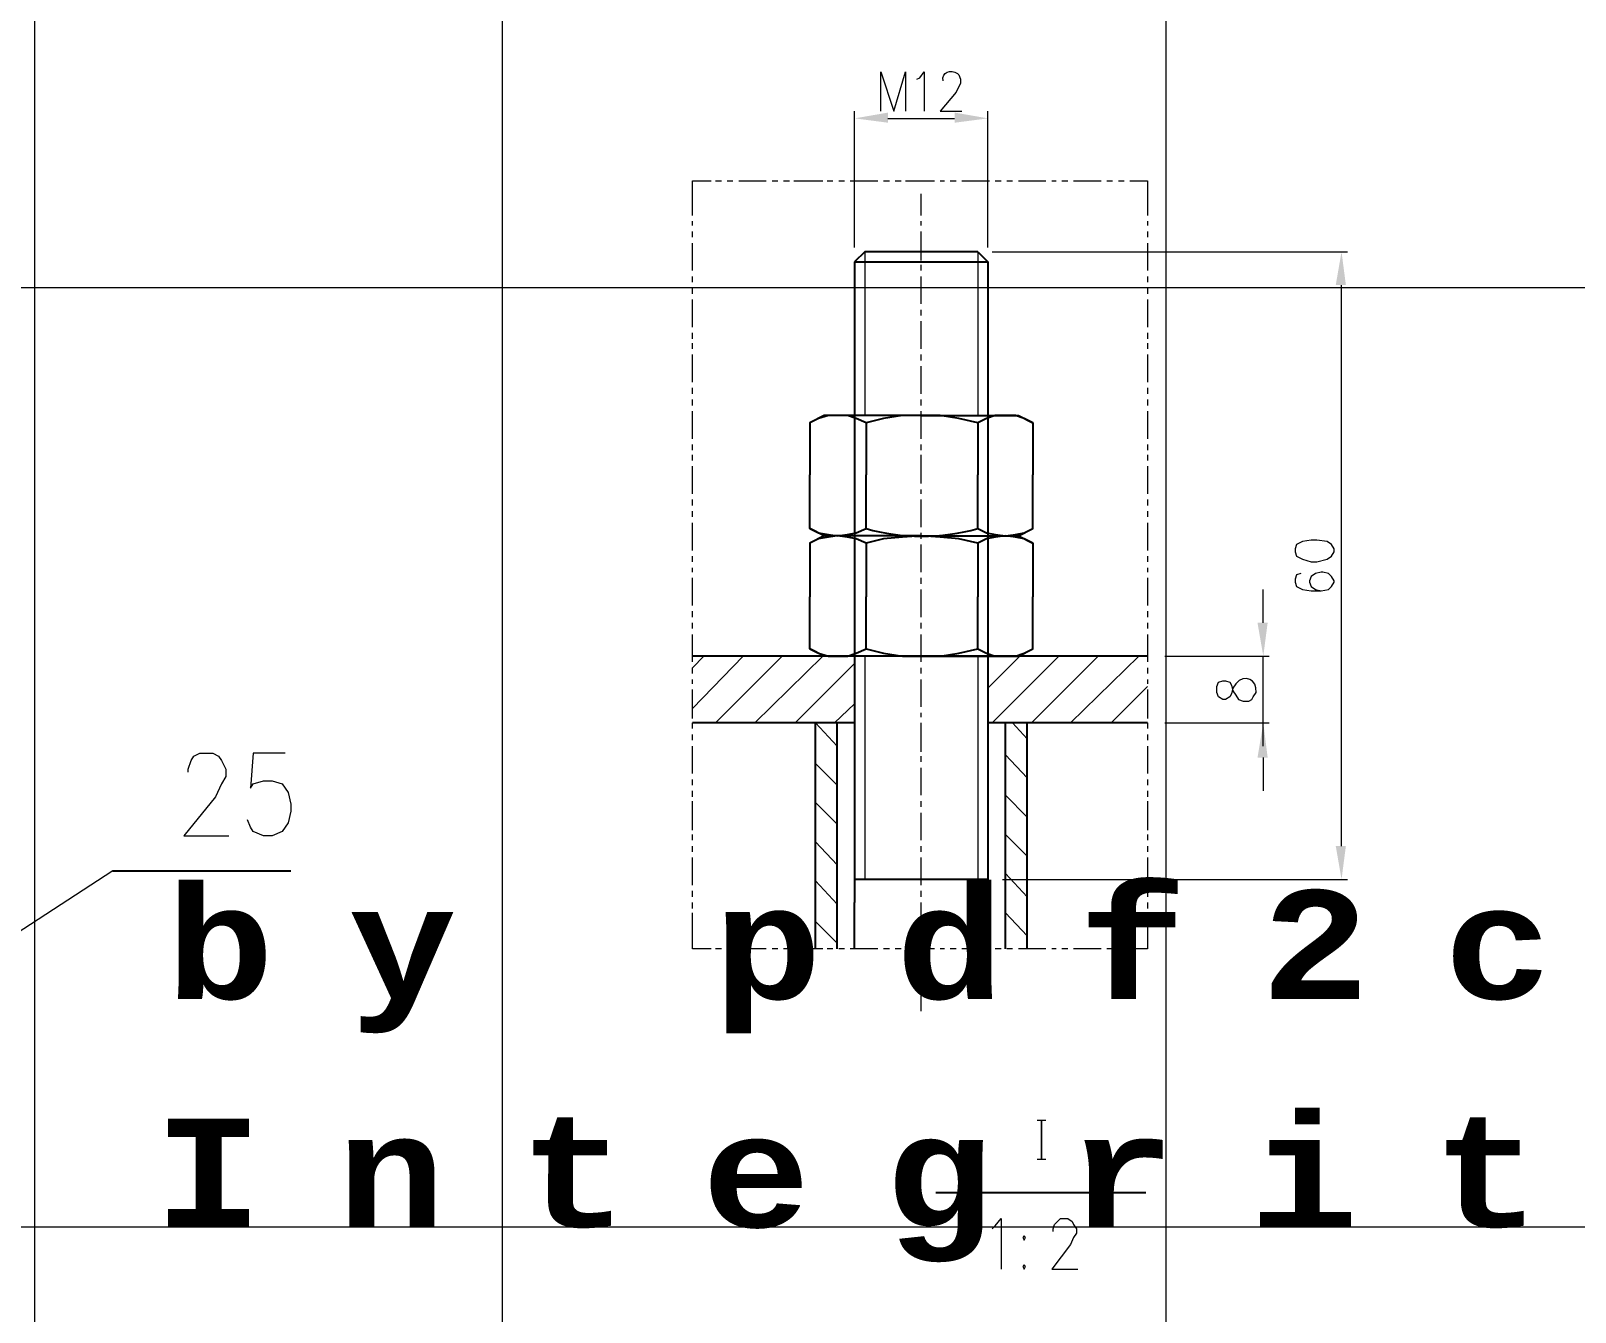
# Model space of a CAD drawing. Header units: millimetres. Extents: x 0 to 825, y 0 to 1167.
# Drawn here: x 353.8 to 545.6, y 573 to 732.1 of the extents above; entities that cross this region are included whole.
import ezdxf

# ---------------------------------------------------------------- set-up
doc = ezdxf.new("R2010")
doc.units = ezdxf.units.MM
doc.layers.add('1', color=7, linetype='Continuous')

msp = doc.modelspace()

# ---------------------------------------------------------------- hatches: boundary and pattern name
h = msp.add_hatch(color=0)
h.dxf.hatch_style = 2
h.paths.add_polyline_path([(460.221732, 721.941732), (460.221732, 720.681732), (456.081732, 721.221732)])
h = msp.add_hatch(color=0)
h.dxf.hatch_style = 2
h.paths.add_polyline_path([(468.501732, 721.941732), (468.501732, 720.681732), (472.641732, 721.221732)])
h = msp.add_hatch(color=0)
h.dxf.hatch_style = 2
h.paths.add_polyline_path([(515.841732, 700.521732), (517.101732, 700.521732), (516.561732, 704.661732)])
h = msp.add_hatch(color=0)
h.dxf.hatch_style = 2
h.paths.add_polyline_path([(506.121732, 658.581732), (507.381732, 658.581732), (506.841732, 654.441732)])
h = msp.add_hatch(color=0)
h.dxf.hatch_style = 2
h.paths.add_polyline_path([(506.121732, 641.841732), (507.381732, 641.841732), (506.841732, 646.161732)])
h = msp.add_hatch(color=0)
h.dxf.hatch_style = 2
h.paths.add_polyline_path([(515.841732, 630.861732), (517.101732, 630.861732), (516.561732, 626.721732)])

# ---------------------------------------------------------------- linework, layer by layer
at = {"layer": '1', "color": 30, "lineweight": 9}
for points in [[(412.341732, 0.141732), (412.341732, 1166.901732)], [(494.781732, 0.141732), (494.781732, 1166.901732)], [(824.541732, 700.197732), (0.141732, 700.197732)], [(824.541732, 583.521732), (0.141732, 583.521732)]]:
    msp.add_lwpolyline(points, dxfattribs=at)
at = {"layer": '1', "color": 0, "lineweight": 9}
for points in [[(354.201732, 1057.821732), (354.201732, 315.141732)], [(459.321732, 722.121732), (459.321732, 726.981732), (460.941732, 722.121732), (462.381732, 726.981732), (462.381732, 722.121732)], [(463.821732, 726.081732), (464.181732, 726.261732), (464.721732, 726.981732), (464.721732, 722.121732)], [(456.081732, 705.201732), (456.081732, 722.121732)], [(472.641732, 705.201732), (472.641732, 722.121732)], [(460.221732, 721.221732), (468.501732, 721.221732)], [(435.921732, 713.481732), (438.261732, 713.481732)], [(435.921732, 709.161732), (435.921732, 713.481732)], [(438.801732, 713.481732), (439.521732, 713.481732)], [(440.241732, 713.481732), (440.961732, 713.481732)], [(441.681732, 713.481732), (445.101732, 713.481732)], [(445.821732, 713.481732), (446.541732, 713.481732)], [(447.261732, 713.481732), (447.981732, 713.481732)], [(448.521732, 713.481732), (452.121732, 713.481732)], [(452.661732, 713.481732), (453.381732, 713.481732)], [(454.101732, 713.481732), (454.821732, 713.481732)], [(455.541732, 713.481732), (458.961732, 713.481732)], [(459.681732, 713.481732), (460.401732, 713.481732)], [(461.121732, 713.481732), (461.841732, 713.481732)], [(462.381732, 713.481732), (465.981732, 713.481732)], [(464.361732, 709.161732), (464.361732, 711.861732)], [(466.701732, 713.481732), (467.241732, 713.481732)], [(467.961732, 713.481732), (468.681732, 713.481732)], [(469.401732, 713.481732), (472.821732, 713.481732)], [(473.541732, 713.481732), (474.261732, 713.481732)], [(474.981732, 713.481732), (475.701732, 713.481732)], [(476.421732, 713.481732), (479.841732, 713.481732)], [(480.561732, 713.481732), (481.101732, 713.481732)], [(481.821732, 713.481732), (482.541732, 713.481732)], [(483.261732, 713.481732), (486.681732, 713.481732)], [(487.401732, 713.481732), (488.121732, 713.481732)], [(488.841732, 713.481732), (489.561732, 713.481732)], [(490.281732, 713.481732), (492.441732, 713.481732)], [(492.441732, 713.481732), (492.441732, 709.161732)], [(435.921732, 707.901732), (435.921732, 708.441732)], [(464.361732, 707.901732), (464.361732, 708.441732)], [(492.441732, 708.441732), (492.441732, 707.901732)], [(435.921732, 706.461732), (435.921732, 707.181732)], [(464.361732, 703.581732), (464.361732, 707.181732)], [(492.441732, 707.181732), (492.441732, 706.461732)], [(435.921732, 702.321732), (435.921732, 705.741732)], [(457.341732, 704.661732), (457.341732, 684.321732)], [(471.381732, 704.661732), (471.381732, 684.321732)], [(473.181732, 704.661732), (517.281732, 704.661732)], [(492.441732, 705.741732), (492.441732, 702.321732)], [(464.361732, 702.321732), (464.361732, 703.041732)], [(435.921732, 700.881732), (435.921732, 701.601732)], [(435.921732, 699.441732), (435.921732, 700.161732)], [(464.361732, 698.181732), (464.361732, 701.601732)], [(492.441732, 701.601732), (492.441732, 700.881732)], [(492.441732, 700.161732), (492.441732, 699.441732)], [(516.561732, 630.861732), (516.561732, 700.521732)], [(435.921732, 695.301732), (435.921732, 698.721732)], [(492.441732, 698.721732), (492.441732, 695.301732)], [(464.361732, 696.741732), (464.361732, 697.461732)], [(435.921732, 693.861732), (435.921732, 694.581732)], [(464.361732, 692.601732), (464.361732, 696.021732)], [(492.441732, 694.581732), (492.441732, 693.861732)], [(435.921732, 692.601732), (435.921732, 693.321732)], [(492.441732, 693.321732), (492.441732, 692.601732)], [(435.921732, 688.461732), (435.921732, 691.881732)], [(464.361732, 691.161732), (464.361732, 691.881732)], [(492.441732, 691.881732), (492.441732, 688.461732)], [(464.361732, 687.021732), (464.361732, 690.441732)], [(435.921732, 687.021732), (435.921732, 687.741732)], [(492.441732, 687.741732), (492.441732, 687.021732)], [(435.921732, 685.581732), (435.921732, 686.301732)], [(435.921732, 681.441732), (435.921732, 684.861732)], [(464.361732, 685.581732), (464.361732, 686.301732)], [(464.361732, 681.441732), (464.361732, 684.861732)], [(492.441732, 686.301732), (492.441732, 685.581732)], [(492.441732, 684.861732), (492.441732, 681.441732)], [(435.921732, 680.001732), (435.921732, 680.721732)], [(435.921732, 678.741732), (435.921732, 679.461732)], [(464.361732, 680.001732), (464.361732, 680.721732)], [(464.361732, 675.861732), (464.361732, 679.461732)], [(492.441732, 680.721732), (492.441732, 680.001732)], [(492.441732, 679.461732), (492.441732, 678.741732)], [(435.921732, 674.601732), (435.921732, 678.021732)], [(492.441732, 678.021732), (492.441732, 674.601732)], [(435.921732, 673.161732), (435.921732, 673.881732)], [(464.361732, 674.601732), (464.361732, 675.141732)], [(464.361732, 670.461732), (464.361732, 673.881732)], [(492.441732, 673.881732), (492.441732, 673.161732)], [(435.921732, 671.721732), (435.921732, 672.441732)], [(492.441732, 672.441732), (492.441732, 671.721732)], [(435.921732, 667.581732), (435.921732, 671.001732)], [(464.361732, 669.021732), (464.361732, 669.741732)], [(492.441732, 671.001732), (492.441732, 667.581732)], [(464.361732, 664.881732), (464.361732, 668.301732)], [(510.801732, 667.401732), (510.981732, 666.861732), (511.701732, 666.501732), (512.781732, 666.141732), (513.501732, 666.141732), (514.761732, 666.501732), (515.301732, 666.861732), (515.661732, 667.401732), (515.661732, 667.761732), (515.301732, 668.301732), (514.761732, 668.661732), (513.501732, 668.841732), (512.781732, 668.841732), (511.701732, 668.661732), (510.981732, 668.301732), (510.801732, 667.761732), (510.801732, 667.401732)], [(435.921732, 666.141732), (435.921732, 666.861732)], [(492.441732, 666.861732), (492.441732, 666.141732)], [(435.921732, 664.881732), (435.921732, 665.421732)], [(435.921732, 660.741732), (435.921732, 664.161732)], [(464.361732, 663.441732), (464.361732, 664.161732)], [(492.441732, 665.421732), (492.441732, 664.881732)], [(492.441732, 664.161732), (492.441732, 660.741732)], [(511.521732, 664.701732), (510.981732, 664.521732), (510.801732, 663.981732), (510.801732, 663.621732), (510.981732, 663.081732), (511.701732, 662.721732), (512.781732, 662.541732), (514.041732, 662.541732), (514.941732, 662.721732), (515.301732, 663.081732), (515.661732, 663.621732), (515.661732, 663.801732), (515.301732, 664.341732), (514.941732, 664.701732), (514.221732, 664.881732), (514.041732, 664.881732), (513.321732, 664.701732), (512.781732, 664.341732), (512.601732, 663.801732), (512.601732, 663.621732), (512.781732, 663.081732), (513.321732, 662.721732), (514.041732, 662.541732)], [(464.361732, 659.301732), (464.361732, 662.721732)], [(506.841732, 658.581732), (506.841732, 662.721732)], [(435.921732, 659.301732), (435.921732, 660.021732)], [(492.441732, 660.021732), (492.441732, 659.301732)], [(435.921732, 657.861732), (435.921732, 658.581732)], [(464.361732, 657.861732), (464.361732, 658.581732)], [(492.441732, 658.581732), (492.441732, 657.861732)], [(435.921732, 653.721732), (435.921732, 657.141732)], [(464.361732, 653.721732), (464.361732, 657.141732)], [(492.441732, 657.141732), (492.441732, 653.721732)], [(442.221732, 654.441732), (435.921732, 647.961732)], [(437.361732, 654.441732), (435.921732, 653.001732)], [(447.081732, 654.441732), (438.801732, 646.161732)], [(452.121732, 654.441732), (443.661732, 646.161732)], [(457.341732, 654.441732), (457.341732, 626.721732)], [(471.381732, 654.441732), (471.381732, 626.721732)], [(476.601732, 654.441732), (472.641732, 650.481732)], [(481.461732, 654.441732), (473.181732, 646.161732)], [(486.321732, 654.441732), (478.041732, 646.161732)], [(491.361732, 654.441732), (482.901732, 646.161732)], [(494.601732, 654.441732), (507.561732, 654.441732)], [(506.841732, 646.161732), (506.841732, 654.441732)], [(506.841732, 643.281732), (506.841732, 654.441732)], [(435.921732, 652.281732), (435.921732, 653.001732)], [(456.081732, 653.541732), (448.701732, 646.161732)], [(464.361732, 652.281732), (464.361732, 653.001732)], [(492.441732, 653.001732), (492.441732, 652.281732)], [(435.921732, 651.021732), (435.921732, 651.561732)], [(435.921732, 646.701732), (435.921732, 650.301732)], [(464.361732, 648.141732), (464.361732, 651.561732)], [(492.441732, 650.661732), (487.941732, 646.161732)], [(492.441732, 651.561732), (492.441732, 651.021732)], [(492.441732, 650.301732), (492.441732, 646.701732)], [(456.081732, 648.501732), (453.561732, 646.161732)], [(464.361732, 646.881732), (464.361732, 647.421732)], [(435.921732, 645.441732), (435.921732, 646.161732)], [(435.921732, 644.001732), (435.921732, 644.721732)], [(451.221732, 646.161732), (453.921732, 643.281732)], [(464.361732, 642.561732), (464.361732, 646.161732)], [(475.701732, 646.161732), (477.501732, 644.181732)], [(492.441732, 646.161732), (492.441732, 645.441732)], [(492.441732, 644.721732), (492.441732, 644.001732)], [(494.601732, 646.161732), (507.561732, 646.161732)], [(435.921732, 639.861732), (435.921732, 643.281732)], [(492.441732, 643.281732), (492.441732, 639.861732)], [(373.281732, 640.041732), (373.281732, 640.401732), (373.641732, 641.481732), (374.001732, 642.021732), (374.721732, 642.381732), (376.341732, 642.381732), (377.061732, 642.021732), (377.421732, 641.481732), (377.961732, 640.401732), (377.961732, 639.501732), (377.421732, 638.601732), (376.701732, 636.981732), (372.741732, 632.121732), (378.321732, 632.121732)], [(385.341732, 642.381732), (381.381732, 642.381732), (381.021732, 638.061732), (381.381732, 638.601732), (382.641732, 638.961732), (383.721732, 638.961732), (384.981732, 638.601732), (385.701732, 637.521732), (386.061732, 636.081732), (386.061732, 635.181732), (385.701732, 633.741732), (384.981732, 632.661732), (383.721732, 632.121732), (382.641732, 632.121732), (381.381732, 632.661732), (381.021732, 633.201732), (380.661732, 634.101732)], [(451.221732, 641.121732), (453.921732, 638.421732)], [(464.361732, 641.301732), (464.361732, 642.021732)], [(474.801732, 642.201732), (477.501732, 639.321732)], [(506.841732, 641.841732), (506.841732, 637.701732)], [(435.921732, 638.421732), (435.921732, 639.141732)], [(464.361732, 637.161732), (464.361732, 640.581732)], [(492.441732, 639.141732), (492.441732, 638.421732)], [(435.921732, 636.981732), (435.921732, 637.701732)], [(474.801732, 637.161732), (477.501732, 634.461732)], [(492.441732, 637.701732), (492.441732, 636.981732)], [(435.921732, 632.841732), (435.921732, 636.441732)], [(451.221732, 636.261732), (453.921732, 633.561732)], [(464.361732, 635.721732), (464.361732, 636.441732)], [(464.361732, 631.581732), (464.361732, 635.001732)], [(492.441732, 636.441732), (492.441732, 632.841732)], [(435.921732, 631.581732), (435.921732, 632.301732)], [(451.221732, 631.401732), (453.921732, 628.521732)], [(474.801732, 632.301732), (477.501732, 629.601732)], [(492.441732, 632.301732), (492.441732, 631.581732)], [(435.921732, 630.141732), (435.921732, 630.861732)], [(435.921732, 626.001732), (435.921732, 629.421732)], [(464.361732, 630.141732), (464.361732, 630.861732)], [(464.361732, 626.001732), (464.361732, 629.421732)], [(492.441732, 630.861732), (492.441732, 630.141732)], [(492.441732, 629.421732), (492.441732, 626.001732)], [(363.921732, 627.801732), (284.361732, 575.961732)], [(474.801732, 627.441732), (477.501732, 624.561732)], [(451.221732, 626.541732), (453.921732, 623.661732)], [(474.441732, 626.721732), (517.281732, 626.721732)], [(435.921732, 624.561732), (435.921732, 625.281732)], [(435.921732, 623.121732), (435.921732, 623.841732)], [(464.361732, 624.561732), (464.361732, 625.281732)], [(464.361732, 620.421732), (464.361732, 623.841732)], [(492.441732, 625.281732), (492.441732, 624.561732)], [(492.441732, 623.841732), (492.441732, 623.121732)], [(435.921732, 618.081732), (435.921732, 622.581732)], [(474.801732, 622.581732), (477.501732, 619.701732)], [(492.441732, 622.581732), (492.441732, 618.081732)], [(451.221732, 621.501732), (453.921732, 618.801732)], [(464.361732, 618.981732), (464.361732, 619.701732)], [(438.261732, 618.081732), (435.921732, 618.081732)], [(439.521732, 618.081732), (438.801732, 618.081732)], [(440.961732, 618.081732), (440.241732, 618.081732)], [(445.101732, 618.081732), (441.681732, 618.081732)], [(446.541732, 618.081732), (445.821732, 618.081732)], [(447.981732, 618.081732), (447.261732, 618.081732)], [(452.121732, 618.081732), (448.521732, 618.081732)], [(453.381732, 618.081732), (452.661732, 618.081732)], [(454.821732, 618.081732), (454.101732, 618.081732)], [(458.961732, 618.081732), (455.541732, 618.081732)], [(460.401732, 618.081732), (459.681732, 618.081732)], [(461.841732, 618.081732), (461.121732, 618.081732)], [(465.981732, 618.081732), (462.381732, 618.081732)], [(464.361732, 614.841732), (464.361732, 618.441732)], [(467.241732, 618.081732), (466.701732, 618.081732)], [(468.681732, 618.081732), (467.961732, 618.081732)], [(472.821732, 618.081732), (469.401732, 618.081732)], [(474.261732, 618.081732), (473.541732, 618.081732)], [(475.701732, 618.081732), (474.981732, 618.081732)], [(479.841732, 618.081732), (476.421732, 618.081732)], [(481.101732, 618.081732), (480.561732, 618.081732)], [(482.541732, 618.081732), (481.821732, 618.081732)], [(486.681732, 618.081732), (483.261732, 618.081732)], [(488.121732, 618.081732), (487.401732, 618.081732)], [(489.561732, 618.081732), (488.841732, 618.081732)], [(492.441732, 618.081732), (490.281732, 618.081732)], [(464.361732, 613.581732), (464.361732, 614.121732)], [(464.361732, 610.341732), (464.361732, 612.861732)], [(478.761732, 596.841732), (479.841732, 596.841732)], [(479.301732, 596.841732), (479.301732, 591.981732)], [(479.301732, 591.981732), (479.301732, 596.841732)], [(478.761732, 591.981732), (479.841732, 591.981732)], [(473.181732, 583.341732), (473.541732, 583.701732), (474.261732, 584.601732), (474.261732, 578.301732)], [(480.741732, 582.981732), (480.741732, 583.341732), (480.921732, 583.881732), (481.281732, 584.241732), (481.641732, 584.601732), (482.541732, 584.601732), (483.081732, 584.241732), (483.261732, 583.881732), (483.621732, 583.341732), (483.621732, 582.801732), (483.261732, 582.261732), (482.901732, 581.361732), (480.561732, 578.301732), (483.801732, 578.301732)], [(477.141732, 582.441732), (476.961732, 582.261732), (477.141732, 581.901732), (477.321732, 582.261732), (477.141732, 582.441732)], [(477.141732, 578.841732), (476.961732, 578.661732), (477.141732, 578.301732), (477.321732, 578.661732), (477.141732, 578.841732)]]:
    msp.add_lwpolyline(points, dxfattribs=at)
at = {"layer": '1', "color": 0, "lineweight": 25}
for points in [[(457.341732, 704.661732), (456.081732, 703.401732)], [(471.381732, 704.661732), (457.341732, 704.661732)], [(471.381732, 704.661732), (472.641732, 703.401732)], [(456.081732, 703.401732), (456.081732, 654.441732)], [(456.081732, 703.401732), (472.641732, 703.401732)], [(472.641732, 703.401732), (472.641732, 654.441732)], [(464.361732, 684.321732), (452.301732, 684.321732), (450.501732, 683.421732), (450.501732, 676.941732)], [(453.921732, 684.321732), (452.841732, 684.321732), (451.581732, 683.961732), (450.501732, 683.421732)], [(457.521732, 683.421732), (456.261732, 683.961732), (455.181732, 684.321732), (453.921732, 684.321732)], [(464.361732, 684.321732), (462.021732, 684.321732), (459.681732, 683.961732), (457.521732, 683.421732)], [(457.521732, 683.421732), (457.521732, 676.941732)], [(471.381732, 683.421732), (469.041732, 683.961732), (466.701732, 684.321732), (464.361732, 684.321732)], [(464.361732, 684.321732), (476.421732, 684.321732), (478.221732, 683.421732), (478.221732, 676.941732)], [(474.801732, 684.321732), (473.541732, 684.321732), (472.461732, 683.961732), (471.381732, 683.421732), (471.381732, 676.941732)], [(478.221732, 683.421732), (477.141732, 683.961732), (476.061732, 684.321732), (474.801732, 684.321732)], [(464.361732, 669.381732), (452.301732, 669.381732), (450.501732, 670.281732), (450.501732, 676.941732)], [(453.921732, 669.381732), (455.181732, 669.561732), (456.261732, 669.741732), (457.521732, 670.281732), (457.521732, 676.941732)], [(464.361732, 669.381732), (476.421732, 669.381732), (478.221732, 670.281732), (478.221732, 676.941732)], [(471.381732, 670.281732), (471.381732, 676.941732)], [(450.501732, 670.281732), (451.581732, 669.741732), (452.841732, 669.561732), (453.921732, 669.381732)], [(471.381732, 670.281732), (472.461732, 669.741732), (473.541732, 669.561732), (474.801732, 669.381732)], [(474.801732, 669.381732), (476.061732, 669.561732), (477.141732, 669.741732), (478.221732, 670.281732)], [(464.361732, 669.381732), (452.301732, 669.381732), (450.501732, 668.481732), (450.501732, 661.821732)], [(453.921732, 669.381732), (452.841732, 669.201732), (451.581732, 669.021732), (450.501732, 668.481732)], [(457.521732, 668.481732), (456.261732, 669.021732), (455.181732, 669.201732), (453.921732, 669.381732)], [(464.361732, 669.381732), (462.021732, 669.201732), (459.681732, 669.021732), (457.521732, 668.481732)], [(457.521732, 668.481732), (457.521732, 661.821732)], [(471.381732, 668.481732), (469.041732, 669.021732), (466.701732, 669.201732), (464.361732, 669.381732)], [(464.361732, 669.381732), (476.421732, 669.381732), (478.221732, 668.481732), (478.221732, 661.821732)], [(474.801732, 669.381732), (473.541732, 669.201732), (472.461732, 669.021732), (471.381732, 668.481732), (471.381732, 661.821732)], [(478.221732, 668.481732), (477.141732, 669.021732), (476.061732, 669.201732), (474.801732, 669.381732)], [(464.361732, 654.441732), (452.301732, 654.441732), (450.501732, 655.341732), (450.501732, 661.821732)], [(453.921732, 654.441732), (455.181732, 654.441732), (456.261732, 654.801732), (457.521732, 655.341732), (457.521732, 661.821732)], [(464.361732, 654.441732), (476.421732, 654.441732), (478.221732, 655.341732), (478.221732, 661.821732)], [(471.381732, 655.341732), (471.381732, 661.821732)], [(492.441732, 654.441732), (435.921732, 654.441732)], [(450.501732, 655.341732), (451.581732, 654.801732), (452.841732, 654.441732), (453.921732, 654.441732)], [(456.081732, 654.441732), (456.081732, 623.841732)], [(457.521732, 655.341732), (459.681732, 654.801732), (462.021732, 654.441732), (464.361732, 654.441732)], [(464.361732, 654.441732), (466.701732, 654.441732), (469.041732, 654.801732), (471.381732, 655.341732)], [(471.381732, 655.341732), (472.461732, 654.801732), (473.541732, 654.441732), (474.801732, 654.441732)], [(472.641732, 654.441732), (472.641732, 623.841732)], [(474.801732, 654.441732), (476.061732, 654.441732), (477.141732, 654.801732), (478.221732, 655.341732)], [(456.081732, 646.161732), (435.921732, 646.161732)], [(451.221732, 618.081732), (451.221732, 646.161732)], [(453.921732, 618.081732), (453.921732, 646.161732)], [(492.441732, 646.161732), (472.641732, 646.161732)], [(474.801732, 618.081732), (474.801732, 646.161732)], [(477.501732, 618.081732), (477.501732, 646.161732)], [(363.921732, 627.801732), (386.061732, 627.801732)], [(472.641732, 626.721732), (456.081732, 626.721732)], [(456.081732, 618.081732), (456.081732, 623.841732)], [(472.641732, 618.081732), (472.641732, 623.841732)], [(466.161732, 587.841732), (492.261732, 587.841732)]]:
    msp.add_lwpolyline(points, dxfattribs=at)
at = {"layer": '1', "color": 0, "lineweight": 9}
for points, knots in [([(467.061732, 725.901732), (466.881732, 726.981732), (467.961732, 727.341732), (468.861732, 726.801732), (468.861732, 726.801732), (469.041732, 726.621732), (469.041732, 726.621732), (469.041732, 726.621732), (469.221732, 726.081732), (469.221732, 726.081732), (469.221732, 726.081732), (469.221732, 725.541732), (469.221732, 725.541732), (469.221732, 725.541732), (469.041732, 725.181732), (469.041732, 725.181732), (469.041732, 725.181732), (468.681732, 724.461732), (468.681732, 724.461732), (468.681732, 724.461732), (466.701732, 722.121732), (466.701732, 722.121732), (466.701732, 722.121732), (469.401732, 722.121732), (469.401732, 722.121732)], [0, 0, 0, 0, 1, 1, 1, 2, 2, 2, 3, 3, 3, 4, 4, 4, 5, 5, 5, 6, 6, 6, 7, 7, 7, 8, 8, 8, 8]), ([(501.081732, 649.941732), (501.081732, 649.941732), (501.261732, 649.401732), (501.261732, 649.401732), (501.261732, 649.401732), (501.801732, 649.041732), (501.801732, 649.041732), (501.801732, 649.041732), (502.161732, 649.041732), (502.161732, 649.041732), (502.161732, 649.041732), (502.701732, 649.401732), (502.701732, 649.401732), (502.701732, 649.401732), (502.881732, 649.761732), (502.881732, 649.761732), (502.881732, 649.761732), (503.061732, 650.481732), (503.061732, 650.481732), (503.061732, 650.481732), (503.421732, 651.021732), (503.421732, 651.021732), (504.501732, 652.281732), (506.121732, 651.561732), (505.941732, 649.941732), (505.941732, 649.941732), (505.581732, 649.401732), (505.581732, 649.401732), (505.581732, 649.401732), (505.401732, 649.041732), (505.401732, 649.041732), (505.401732, 649.041732), (505.041732, 648.861732), (505.041732, 648.861732), (505.041732, 648.861732), (504.321732, 648.861732), (504.321732, 648.861732), (504.321732, 648.861732), (503.781732, 649.041732), (503.781732, 649.041732), (503.781732, 649.041732), (503.421732, 649.581732), (503.421732, 649.581732), (503.421732, 649.581732), (503.061732, 650.121732), (503.061732, 650.121732), (503.061732, 650.121732), (502.881732, 650.841732), (502.881732, 650.841732), (502.881732, 650.841732), (502.701732, 651.201732), (502.701732, 651.201732), (502.701732, 651.201732), (502.161732, 651.381732), (502.161732, 651.381732), (502.161732, 651.381732), (501.801732, 651.381732), (501.801732, 651.381732), (501.801732, 651.381732), (501.261732, 651.201732), (501.261732, 651.201732), (501.261732, 651.201732), (501.081732, 650.661732), (501.081732, 650.661732), (501.081732, 650.661732), (501.081732, 649.941732), (501.081732, 649.941732)], [0, 0, 0, 0, 1, 1, 1, 2, 2, 2, 3, 3, 3, 4, 4, 4, 5, 5, 5, 6, 6, 6, 7, 7, 7, 8, 8, 8, 9, 9, 9, 10, 10, 10, 11, 11, 11, 12, 12, 12, 13, 13, 13, 14, 14, 14, 15, 15, 15, 16, 16, 16, 17, 17, 17, 18, 18, 18, 19, 19, 19, 20, 20, 20, 21, 21, 21, 22, 22, 22, 22])]:
    msp.add_open_spline(points, degree=3, knots=knots, dxfattribs=at)
at = {"layer": '1', "color": 0, "lineweight": 25}
msp.add_open_spline([(457.521732, 670.281732), (461.841732, 669.021732), (466.881732, 669.021732), (471.381732, 670.281732)], degree=3, dxfattribs=at)

# ---------------------------------------------------------------- texts
at = {"color": 30, "char_height": 13.488, "attachment_point": 1}
for s, insert in [('{\\fCourier|b1|i0|c0|p13;b}', (370.472882, 625.356189)), ('{\\fCourier|b1|i0|c0|p13; }', (415.827213, 625.356189)), ('{\\fCourier|b1|i0|c0|p13;d}', (461.181543, 625.356189)), ('{\\fCourier|b1|i0|c0|p13;f}', (483.858709, 625.356189)), ('{\\fCourier|b1|i0|c0|p13;2}', (506.535874, 625.356189)), ('{\\fCourier|b1|i0|c0|p13;y}', (393.150047, 625.356189)), ('{\\fCourier|b1|i0|c0|p13;p}', (438.504378, 625.356189)), ('{\\fCourier|b1|i0|c0|p13;c}', (529.213039, 625.356189)), ('{\\fCourier|b1|i0|c0|p13;I}', (369.055559, 597.009732)), ('{\\fCourier|b1|i0|c0|p13;t}', (414.40989, 597.009732)), ('{\\fCourier|b1|i0|c0|p13;i}', (505.118551, 597.009732)), ('{\\fCourier|b1|i0|c0|p13;t}', (527.795717, 597.009732)), ('{\\fCourier|b1|i0|c0|p13;n}', (391.732724, 597.009732)), ('{\\fCourier|b1|i0|c0|p13;e}', (437.087055, 597.009732)), ('{\\fCourier|b1|i0|c0|p13;g}', (459.76422, 597.009732)), ('{\\fCourier|b1|i0|c0|p13;r}', (482.441386, 597.009732))]:
    msp.add_mtext(s, dxfattribs=dict(at, insert=insert))

doc.saveas('drawing.dxf')
